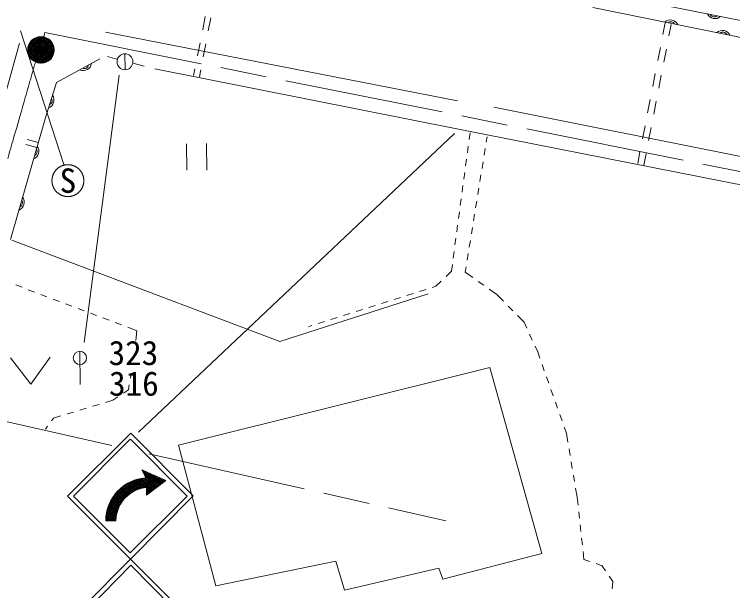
# Model space of a CAD drawing. Units: millimetres, scale not verified. Extents: x 40000 to 680000, y 20000 to 380000.
# Drawn here: x 96550 to 150615, y 264003 to 307345 of the extents above; entities that cross this region are included whole.
import ezdxf
from ezdxf.enums import TextEntityAlignment as Align

# ---------------------------------------------------------------- set-up
doc = ezdxf.new("R2010")
doc.units = ezdxf.units.MM
doc.header["$LTSCALE"] = 1000
doc.linetypes.add('CHAIN', pattern=[18.5, 12, -1.5, 3.5, -1.5])
for name, color, linetype, lineweight in [('M-BGD', 7, 'Continuous', 13), ('M-BMK', 2, 'CHAIN', 13), ('M-BMK-SRVR', 3, 'Continuous', 13), ('M-STR-STRC', 7, 'Continuous', 13)]:
    doc.layers.add(name, color=color, linetype=linetype, lineweight=lineweight)
doc.styles.add('ＭＳ ゴシック', font='')
doc.styles.get('ＭＳ ゴシック').set_extended_font_data('MS Gothic')

# ---------------------------------------------------------------- blocks, each defined once
blk = doc.blocks.new('有線柱')
at = {"color": 7, "linetype": 'Continuous', "lineweight": 13}
blk.add_line((0, 0.5), (0, -0.5), dxfattribs=at)
blk.add_circle((0, 0), 0.5, dxfattribs=at)
blk = doc.blocks.new('畑')
at = {"color": 7, "linetype": 'Continuous', "lineweight": 13}
for p, q in [((-1.5, 1), (0, -1)), ((0, -1), (1.5, 1))]:
    blk.add_line(p, q, dxfattribs=at)
blk = doc.blocks.new('田')
at = {"color": 7, "linetype": 'Continuous', "lineweight": 13}
for p, q in [((-0.75, 1), (-0.75, -1)), ((0.75, -1), (0.75, 1))]:
    blk.add_line(p, q, dxfattribs=at)
blk = doc.blocks.new('道路標識\u3000規制')
at = {"color": 7, "linetype": 'Continuous', "lineweight": 13}
blk.add_line((0, 0), (0, 2.5), dxfattribs=at)
blk.add_circle((0, 2), 0.5, dxfattribs=at)

msp = doc.modelspace()

# ---------------------------------------------------------------- linework, layer by layer
at = {"layer": 'M-BGD'}
for p, q in [((140385, 309046), (159000, 305323)), ((158782, 304097), (140083, 307859)), ((110919, 307174), (110725, 306193)), ((111140, 306114), (111329, 307097)), ((145544, 306709), (145373, 305839)), ((145815, 305719), (145984, 306587)), ((103401, 306005), (129909, 300853)), ((96930, 305192), (93988, 294612)), ((110531, 305212), (110336, 304231)), ((110763, 304150), (110952, 305132)), ((145181, 304858), (144988, 303876)), ((145434, 303755), (145625, 304737)), ((99714, 302219), (102987, 303998)), ((104264, 303982), (103564, 304173)), ((105473, 303663), (106318, 303450)), ((130113, 298682), (107136, 303246)), ((110142, 303250), (110041, 302741)), ((110475, 302653), (110574, 303168)), ((144795, 302895), (144603, 301914)), ((145053, 301792), (145244, 302774)), ((98861, 299493), (99714, 302219)), ((144410, 300933), (144218, 299951)), ((144673, 299829), (144863, 300810)), ((132628, 300359), (171339, 292631)), ((96253, 290411), (98861, 299493)), ((160992, 292595), (130113, 298682)), ((144025, 298970), (143832, 297989)), ((144292, 297865), (144482, 298847)), ((97510, 297923), (98333, 297714)), ((130786, 297934), (130853, 298434)), ((132135, 298141), (132070, 297739)), ((98252, 297340), (97425, 297553)), ((130652, 296943), (130719, 297439)), ((131990, 297245), (131910, 296752)), ((143640, 297008), (143469, 296137)), ((143933, 296015), (144101, 296884)), ((130519, 295952), (130586, 296448)), ((131830, 296258), (131750, 295765)), ((130385, 294961), (130452, 295457)), ((131671, 295271), (131591, 294778)), ((130252, 293970), (130318, 294466)), ((131511, 294284), (131431, 293790)), ((130118, 292979), (130185, 293475)), ((131351, 293297), (131271, 292803)), ((129984, 291988), (130051, 292484)), ((131191, 292310), (131111, 291816)), ((129851, 290997), (129918, 291493)), ((131031, 291322), (130952, 290829)), ((96356, 290364), (116535, 282746)), ((129717, 290006), (129784, 290502)), ((130872, 290335), (130792, 289842)), ((129583, 289015), (129650, 289511)), ((130712, 289348), (130632, 288855)), ((129449, 288021), (129517, 288520)), ((130552, 288361), (130487, 287959)), ((129044, 287632), (129449, 288021)), ((130487, 287959), (131065, 287550)), ((128277, 286897), (128683, 287286)), ((131473, 287262), (131881, 286973)), ((96665, 286993), (97133, 286816)), ((97600, 286639), (98068, 286462)), ((127053, 286508), (127530, 286660)), ((128006, 286811), (128277, 286897)), ((132289, 286684), (132867, 286275)), ((98535, 286285), (99003, 286108)), ((116535, 282746), (127705, 286335)), ((125148, 285902), (125624, 286053)), ((126101, 286205), (126577, 286357)), ((132867, 286275), (133367, 285766)), ((99471, 285931), (99938, 285754)), ((100406, 285577), (100873, 285400)), ((124195, 285599), (124671, 285750)), ((101341, 285223), (101809, 285046)), ((122289, 284993), (122765, 285144)), ((123242, 285296), (123718, 285447)), ((133718, 285409), (134068, 285053)), ((102276, 284869), (102744, 284692)), ((103212, 284515), (103679, 284338)), ((120383, 284386), (120859, 284538)), ((121336, 284689), (121812, 284841)), ((134419, 284696), (134918, 284187)), ((104147, 284161), (104614, 283984)), ((118682, 283846), (118953, 283932)), ((119430, 284083), (119906, 284235)), ((134918, 284187), (135118, 283752)), ((105082, 283807), (105767, 283547)), ((105767, 283547), (105694, 282815)), ((135327, 283298), (135535, 282843)), ((135744, 282389), (135944, 281953)), ((135944, 281953), (136108, 281488)), ((108904, 274951), (132343, 280792)), ((132343, 280792), (136243, 266784)), ((136275, 281017), (136441, 280545)), ((105352, 280349), (105285, 279972)), ((136608, 280074), (136774, 279603)), ((105132, 279104), (104754, 278852)), ((105198, 279480), (105132, 279104)), ((136941, 279131), (137107, 278660)), ((104338, 278574), (103960, 278322)), ((102923, 278011), (102444, 277867)), ((103960, 278322), (103402, 278155)), ((137274, 278188), (137441, 277717)), ((101008, 277435), (100529, 277291)), ((101966, 277723), (101487, 277579)), ((99492, 276980), (99343, 276769)), ((100050, 277147), (99492, 276980)), ((137607, 277245), (137774, 276774)), ((99055, 276360), (98906, 276149)), ((137940, 276302), (138105, 275837)), ((138105, 275837), (138218, 275164)), ((111724, 264367), (108904, 274951)), ((138300, 274671), (138383, 274178)), ((138466, 273685), (138549, 273192)), ((138632, 272699), (138714, 272206)), ((138797, 271713), (138910, 271040)), ((138910, 271040), (138976, 270436)), ((139031, 269939), (139085, 269442)), ((139139, 268945), (139194, 268447)), ((139248, 267950), (139302, 267453)), ((136243, 266784), (128793, 264859)), ((139357, 266956), (139423, 266352)), ((120755, 266229), (111703, 264373)), ((121390, 264031), (120755, 266229)), ((139423, 266352), (139865, 266197)), ((140336, 266031), (140778, 265876)), ((128489, 265683), (121390, 264031)), ((128793, 264859), (128489, 265683)), ((140761, 265889), (141033, 265500)), ((141319, 265090), (141591, 264701)), ((141591, 264701), (141554, 264136))]:
    msp.add_line(p, q, dxfattribs=at)
for centre, radius, start, end in [((149276, 307650), 625, 205.5568, 311.817), ((149239, 307466), 312, 205.5568, 311.817), ((145928, 306301), 625, 25.493, 131.7532), ((145965, 306484), 312, 25.493, 131.7532), ((149849, 305512), 625, 25.493, 131.7532), ((149886, 305695), 312, 25.493, 131.7532), ((101734, 303744), 625, 245.393, 351.6532), ((101824, 303579), 312, 245.393, 351.6532), ((98909, 300903), 625, 289.4875, 35.7477), ((99088, 300847), 312, 289.4875, 35.7477), ((97772, 297059), 625, 290.8455, 37.1057), ((97952, 297007), 312, 290.8455, 37.1057), ((96668, 293214), 625, 290.8455, 37.1057), ((96848, 293162), 312, 290.8455, 37.1057)]:
    msp.add_arc(centre, radius, start, end, dxfattribs=at)
at = {"layer": 'M-BMK'}
for p, q in [((98762, 305645), (98844, 305988)), ((98844, 305988), (167672, 292216)), ((92190, 277546), (104389, 274799)), ((106663, 274287), (129025, 269251))]:
    msp.add_line(p, q, dxfattribs=at)
msp.add_open_spline([(91471, 278576), (92457, 282595), (93374, 286631), (94429, 290631), (95588, 295026), (96899, 299380), (98134, 303754)], degree=3, knots=[0, 0, 0, 0, 1, 1, 1, 2, 2, 2, 2], dxfattribs=at)
at = {"layer": 'M-BMK-SRVR'}
for p, q in [((97553, 304711), (98510, 305668)), ((97557, 304573), (98648, 305664)), ((97574, 304873), (98348, 305648)), ((97576, 304451), (98770, 305645)), ((97608, 304341), (98880, 305614)), ((97642, 305083), (98138, 305579)), ((97649, 304241), (98980, 305573)), ((97698, 304149), (99072, 305523)), ((97755, 304065), (99156, 305466)), ((99372, 304096), (97979, 305488)), ((99426, 304183), (98066, 305543)), ((99473, 304278), (98161, 305589)), ((99510, 304381), (98265, 305627)), ((99537, 304496), (98379, 305654)), ((99551, 304623), (98507, 305668)), ((99547, 304769), (98652, 305664)), ((99514, 304943), (98827, 305630)), ((99401, 305198), (99082, 305517)), ((98891, 303728), (97612, 305007)), ((98990, 303770), (97654, 305107)), ((99082, 303820), (97704, 305198)), ((99165, 303878), (97762, 305281)), ((97820, 303988), (99233, 305401)), ((99241, 303944), (97827, 305357)), ((97892, 303918), (99303, 305329)), ((99310, 304016), (97900, 305426)), ((97970, 303856), (99366, 305251)), ((98057, 303800), (99421, 305164)), ((98151, 303753), (99468, 305070)), ((98254, 303714), (99507, 304968)), ((98526, 303669), (97553, 304642)), ((98661, 303675), (97558, 304778)), ((98367, 303686), (97570, 304483)), ((98782, 303695), (97579, 304898)), ((98367, 303686), (99535, 304854)), ((98493, 303671), (99551, 304729)), ((98636, 303672), (99549, 304585)), ((98806, 303702), (99520, 304415)), ((98165, 303747), (97631, 304281)), ((99045, 303798), (99423, 304177))]:
    msp.add_line(p, q, dxfattribs=at)
msp.add_circle((98552, 304669), 1000, dxfattribs=at)
at = {"layer": 'M-STR-STRC'}
for p, q in [((97003, 306102), (100285, 296061)), ((104438, 302774), (101801, 282668)), ((129679, 298384), (105892, 275916)), ((105320, 275839), (100545, 271104)), ((110008, 271142), (105323, 275844)), ((105278, 275397), (101006, 271111)), ((109556, 271111), (105288, 275402)), ((106435, 272484), (106157, 273091)), ((106157, 273091), (107960, 272288)), ((106181, 273038), (106210, 273067)), ((107409, 271873), (106218, 273064)), ((105358, 271366), (106797, 272806)), ((105671, 271538), (106895, 272762)), ((105907, 271633), (106993, 272718)), ((106109, 271693), (107091, 272675)), ((106225, 272941), (106308, 273024)), ((107329, 271812), (106247, 272893)), ((106270, 272844), (106406, 272980)), ((106289, 271732), (107188, 272631)), ((106314, 272747), (106504, 272936)), ((106359, 272650), (106601, 272893)), ((107248, 271751), (106367, 272632)), ((106403, 272553), (106699, 272849)), ((106454, 271756), (107286, 272588)), ((107490, 271933), (106474, 272950)), ((106499, 271518), (107482, 272500)), ((106503, 271663), (107384, 272544)), ((107571, 271994), (106729, 272836)), ((107651, 272055), (106984, 272722)), ((107732, 272116), (107239, 272609)), ((107812, 272177), (107494, 272495)), ((103441, 269591), (106324, 272474)), ((103463, 269754), (106161, 272452)), ((103495, 269928), (105987, 272420)), ((103542, 270116), (105799, 272373)), ((103607, 270322), (105593, 272308)), ((103700, 270557), (105358, 272216)), ((103842, 270840), (105075, 272074)), ((105453, 271425), (104906, 271971)), ((105544, 271475), (104993, 272026)), ((105638, 271523), (105083, 272078)), ((105735, 271567), (105175, 272127)), ((105836, 271607), (105269, 272174)), ((105941, 271644), (105366, 272219)), ((106049, 271677), (105466, 272261)), ((106162, 271706), (105568, 272300)), ((106279, 271730), (105674, 272336)), ((106401, 271749), (105782, 272369)), ((106845, 271447), (105894, 272398)), ((106926, 271508), (106009, 272424)), ((107006, 271569), (106128, 272447)), ((107087, 271629), (106251, 272465)), ((107168, 271690), (106378, 272479)), ((107960, 272288), (106489, 271179)), ((106491, 271227), (107678, 272413)), ((106495, 271372), (107580, 272457)), ((106876, 271470), (107775, 272370)), ((107451, 271904), (107873, 272326)), ((107893, 272237), (107749, 272381)), ((104138, 271278), (104637, 271777)), ((104832, 270915), (104291, 271455)), ((104900, 270988), (104360, 271527)), ((104970, 271059), (104432, 271597)), ((105044, 271127), (104505, 271665)), ((105120, 271192), (104581, 271731)), ((105199, 271255), (104659, 271795)), ((105281, 271314), (104739, 271856)), ((105365, 271371), (104822, 271915)), ((106489, 271179), (106506, 271761)), ((106684, 271325), (106499, 271510)), ((106764, 271386), (106503, 271648)), ((100545, 271104), (105280, 266372)), ((101006, 271111), (105258, 266850)), ((104439, 270318), (103869, 270888)), ((104486, 270412), (103922, 270975)), ((104536, 270504), (103978, 271061)), ((104589, 270592), (104036, 271144)), ((104646, 270677), (104097, 271225)), ((104705, 270759), (104159, 271304)), ((104767, 270838), (104224, 271381)), ((105258, 266850), (109556, 271111)), ((105280, 266372), (110008, 271142)), ((106523, 271204), (106491, 271235)), ((106603, 271265), (106495, 271373)), ((103428, 269437), (104600, 270609)), ((104258, 269792), (103639, 270410)), ((104286, 269905), (103680, 270511)), ((104318, 270014), (103723, 270609)), ((104355, 270119), (103769, 270704)), ((104395, 270220), (103818, 270797)), ((103423, 269290), (104428, 270295)), ((104083, 269260), (103482, 269861)), ((104196, 269288), (103506, 269977)), ((103534, 269260), (104333, 270059)), ((104203, 269423), (103535, 270090)), ((104215, 269551), (103566, 270200)), ((104234, 269674), (103601, 270307)), ((103676, 269260), (104273, 269858)), ((103423, 269260), (104196, 269260)), ((103517, 269260), (103424, 269352)), ((103658, 269260), (103432, 269486)), ((103800, 269260), (103444, 269616)), ((103941, 269260), (103461, 269740)), ((103817, 269260), (104235, 269677)), ((103958, 269260), (104211, 269512)), ((104100, 269260), (104199, 269359)), ((100592, 261637), (105280, 266372)), ((105280, 266372), (110078, 261594)), ((101047, 261573), (105325, 265920)), ((105325, 265920), (109587, 261606))]:
    msp.add_line(p, q, dxfattribs=at)
msp.add_lwpolyline([(101781, 294840), (101781, 294861), (101780, 294882), (101779, 294903), (101778, 294924), (101776, 294945), (101774, 294966), (101772, 294987), (101769, 295008), (101766, 295028), (101763, 295049), (101759, 295070), (101754, 295090), (101750, 295111), (101745, 295131), (101740, 295152), (101734, 295172), (101728, 295192), (101722, 295212), (101715, 295232), (101708, 295252), (101701, 295271), (101693, 295291), (101685, 295310), (101677, 295329), (101668, 295349), (101659, 295368), (101649, 295386), (101640, 295405), (101630, 295423), (101619, 295442), (101609, 295460), (101598, 295478), (101586, 295495), (101575, 295513), (101563, 295530), (101550, 295547), (101538, 295564), (101525, 295581), (101512, 295597), (101499, 295613), (101485, 295629), (101471, 295645), (101457, 295660), (101442, 295676), (101428, 295691), (101413, 295705), (101397, 295720), (101382, 295734), (101366, 295748), (101350, 295761), (101334, 295775), (101317, 295788), (101301, 295800), (101284, 295813), (101267, 295825), (101249, 295837), (101232, 295848), (101214, 295860), (101196, 295870), (101178, 295881), (101160, 295891), (101141, 295901), (101122, 295911), (101104, 295920), (101085, 295929), (101065, 295938), (101046, 295946), (101027, 295954), (101007, 295962), (100987, 295969), (100968, 295976), (100948, 295983), (100928, 295989), (100907, 295995), (100887, 296000), (100867, 296006), (100846, 296010), (100826, 296015), (100805, 296019), (100785, 296023), (100764, 296026), (100743, 296029), (100722, 296032), (100701, 296034), (100681, 296036), (100660, 296038), (100639, 296039), (100618, 296040), (100597, 296040), (100576, 296040), (100555, 296040), (100534, 296039), (100513, 296038), (100492, 296037), (100471, 296035), (100450, 296033), (100429, 296030), (100408, 296028), (100387, 296024), (100367, 296021), (100346, 296017), (100326, 296013), (100305, 296008), (100285, 296003), (100264, 295998), (100244, 295992), (100224, 295986), (100204, 295979), (100184, 295973), (100164, 295966), (100145, 295958), (100125, 295950), (100106, 295942), (100087, 295934), (100068, 295925), (100049, 295916), (100030, 295906), (100011, 295896), (99993, 295886), (99975, 295876), (99957, 295865), (99939, 295854), (99921, 295843), (99904, 295831), (99887, 295819), (99870, 295807), (99853, 295794), (99836, 295781), (99820, 295768), (99804, 295754), (99788, 295741), (99772, 295727), (99757, 295712), (99742, 295698), (99727, 295683), (99712, 295668), (99698, 295653), (99684, 295637), (99670, 295621), (99656, 295605), (99643, 295589), (99630, 295572), (99617, 295556), (99605, 295539), (99593, 295521), (99581, 295504), (99570, 295486), (99559, 295469), (99548, 295451), (99537, 295433), (99527, 295414), (99517, 295396), (99508, 295377), (99498, 295358), (99489, 295339), (99481, 295320), (99473, 295301), (99465, 295281), (99457, 295261), (99450, 295242), (99443, 295222), (99437, 295202), (99431, 295182), (99425, 295162), (99419, 295141), (99414, 295121), (99409, 295101), (99405, 295080), (99401, 295059), (99397, 295039), (99394, 295018), (99391, 294997), (99389, 294976), (99386, 294955), (99385, 294935), (99383, 294914), (99382, 294893), (99381, 294872), (99381, 294851), (99381, 294830), (99381, 294809), (99382, 294788), (99383, 294767), (99385, 294746), (99386, 294725), (99389, 294704), (99391, 294683), (99394, 294662), (99397, 294642), (99401, 294621), (99405, 294600), (99409, 294580), (99414, 294559), (99419, 294539), (99425, 294519), (99431, 294498), (99437, 294478), (99443, 294458), (99450, 294438), (99457, 294419), (99465, 294399), (99473, 294380), (99481, 294360), (99489, 294341), (99498, 294322), (99508, 294303), (99517, 294285), (99527, 294266), (99537, 294248), (99548, 294230), (99559, 294212), (99570, 294194), (99581, 294176), (99593, 294159), (99605, 294142), (99617, 294125), (99630, 294108), (99643, 294091), (99656, 294075), (99670, 294059), (99684, 294043), (99698, 294028), (99712, 294012), (99727, 293997), (99742, 293982), (99757, 293968), (99772, 293954), (99788, 293939), (99804, 293926), (99820, 293912), (99836, 293899), (99853, 293886), (99870, 293874), (99887, 293861), (99904, 293849), (99921, 293838), (99939, 293826), (99957, 293815), (99975, 293804), (99993, 293794), (100011, 293784), (100030, 293774), (100049, 293765), (100068, 293755), (100087, 293747), (100106, 293738), (100125, 293730), (100145, 293722), (100164, 293715), (100184, 293708), (100204, 293701), (100224, 293694), (100244, 293688), (100264, 293683), (100285, 293677), (100305, 293672), (100326, 293668), (100346, 293663), (100367, 293659), (100387, 293656), (100408, 293653), (100429, 293650), (100450, 293647), (100471, 293645), (100492, 293643), (100513, 293642), (100534, 293641), (100555, 293640), (100576, 293640), (100597, 293640), (100618, 293641), (100639, 293642), (100660, 293643), (100681, 293644), (100701, 293646), (100722, 293648), (100743, 293651), (100764, 293654), (100785, 293658), (100805, 293661), (100826, 293665), (100846, 293670), (100867, 293675), (100887, 293680), (100907, 293685), (100928, 293691), (100948, 293698), (100968, 293704), (100987, 293711), (101007, 293718), (101027, 293726), (101046, 293734), (101065, 293742), (101085, 293751), (101104, 293760), (101122, 293769), (101141, 293779), (101160, 293789), (101178, 293799), (101196, 293810), (101214, 293821), (101232, 293832), (101249, 293843), (101267, 293855), (101284, 293867), (101301, 293880), (101317, 293893), (101334, 293906), (101350, 293919), (101366, 293933), (101382, 293946), (101397, 293961), (101413, 293975), (101428, 293990), (101442, 294005), (101457, 294020), (101471, 294035), (101485, 294051), (101499, 294067), (101512, 294083), (101525, 294100), (101538, 294116), (101550, 294133), (101563, 294150), (101575, 294167), (101586, 294185), (101598, 294203), (101609, 294221), (101619, 294239), (101630, 294257), (101640, 294275), (101649, 294294), (101659, 294313), (101668, 294332), (101677, 294351), (101685, 294370), (101693, 294389), (101701, 294409), (101708, 294429), (101715, 294448), (101722, 294468), (101728, 294488), (101734, 294508), (101740, 294529), (101745, 294549), (101750, 294569), (101754, 294590), (101759, 294611), (101763, 294631), (101766, 294652), (101769, 294673), (101772, 294693), (101774, 294714), (101776, 294735), (101778, 294756), (101779, 294777), (101780, 294798), (101781, 294819)], close=True, dxfattribs=at)
for centre, radius, start, end in [((106671, 269244), 3248, 94.1649, 179.7252), ((106732, 269234), 2536, 95.1048, 179.4255)]:
    msp.add_arc(centre, radius, start, end, dxfattribs=at)

# ---------------------------------------------------------------- block references
at = {"layer": 'M-BGD', "rotation": 0.65231}
for name, p, xscale, yscale in [('有線柱', (104877, 303782), 1200, 1200), ('田', (110275, 296626), 1000, 1000), ('畑', (97769, 280535), 1000, 1000)]:
    msp.add_blockref(name, p, dxfattribs=dict(at, xscale=xscale, yscale=yscale))
at = {"layer": 'M-STR-STRC', "xscale": 1000, "yscale": 1000, "rotation": 0.65231}
msp.add_blockref('道路標識\u3000規制', (101509, 279503), dxfattribs=at)

# ---------------------------------------------------------------- texts
at = {"layer": 'M-STR-STRC', "style": 'ＭＳ ゴシック'}
msp.add_text('S', height=1833, rotation=0.652, dxfattribs=at).set_placement((100581, 294840), align=Align.MIDDLE_CENTER)
for s, p in [('323', (103642, 280417)), ('316', (103679, 278110))]:
    msp.add_text(s, height=1833, dxfattribs=at).set_placement(p, align=Align.BOTTOM_LEFT)

doc.saveas('drawing.dxf')
